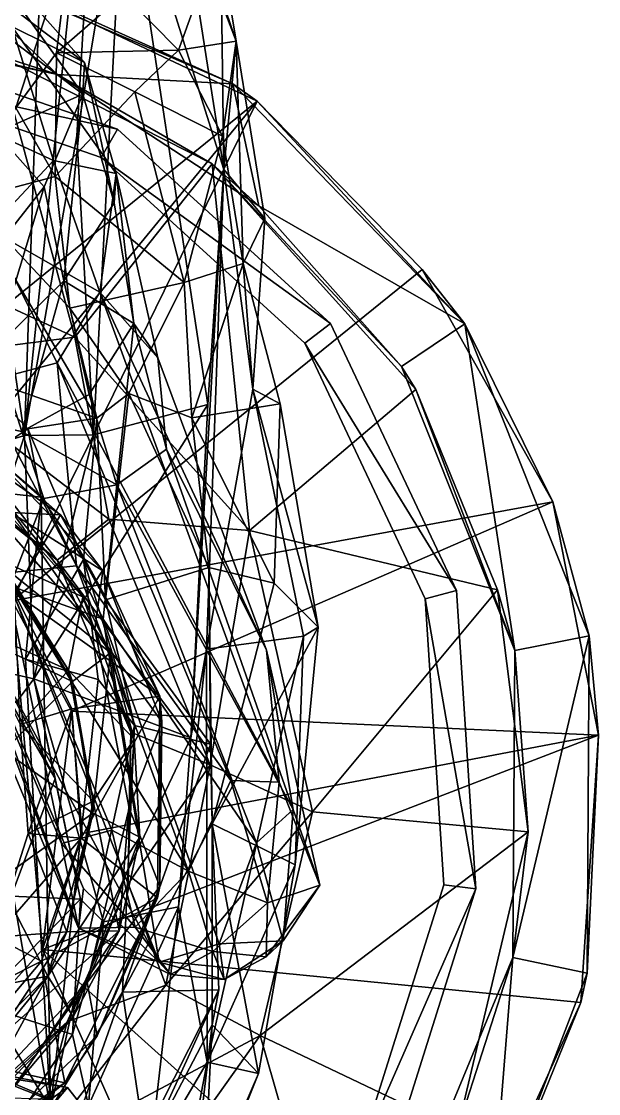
# Model space of a CAD drawing. Header units: metres. Extents: x -7.7 to 8, y -8.9 to 8.6.
# Drawn here: x -5.185 to -4.274, y -8.032 to -6.34 of the extents above; entities that cross this region are included whole.
import ezdxf

# ---------------------------------------------------------------- set-up
doc = ezdxf.new("R2010")
doc.units = ezdxf.units.M
doc.layers.add('LIBERTY', color=1, linetype='CONTINUOUS')

msp = doc.modelspace()

# ---------------------------------------------------------------- linework, layer by layer
at = {"layer": 'LIBERTY', "color": 4}
for points in [[(-5.09809, -6.52073, 56.3101), (-5.05421, -5.77408, 56.847), (-5.18042, -6.99375, 56.0139)], [(-5.05421, -5.77408, 56.847), (-5.14432, -5.92441, 56.9124), (-5.18042, -6.99375, 56.0139)], [(-5.02324, -6.073, 56.4051), (-5.05421, -5.77408, 56.847), (-5.09809, -6.52073, 56.3101)], [(-5.14432, -5.92441, 56.9124), (-5.31607, -5.97189, 56.952), (-5.26117, -6.45843, 56.4477)], [(-5.14432, -5.92441, 56.9124), (-5.26117, -6.45843, 56.4477), (-5.18042, -6.99375, 56.0139)], [(-5.02324, -6.073, 56.4051), (-5.09809, -6.52073, 56.3101), (-5.07164, -6.99248, 56.0028)], [(-5.02324, -6.073, 56.4051), (-5.07164, -6.99248, 56.0028), (-4.89107, -6.94469, 55.8351)], [(-5.02324, -6.073, 56.4051), (-4.89107, -6.94469, 55.8351), (-4.86595, -6.57398, 55.8112)], [(-4.92683, -6.18388, 56.1031), (-5.02324, -6.073, 56.4051), (-4.86595, -6.57398, 55.8112)], [(-4.92974, -6.15374, 55.4696), (-4.84623, -6.37146, 55.2331), (-4.88798, -6.24891, 55.1536)], [(-4.92974, -6.15374, 55.4696), (-4.87047, -6.22488, 55.6932), (-4.84623, -6.37146, 55.2331)], [(-4.92683, -6.18388, 56.1031), (-4.86595, -6.57398, 55.8112), (-4.87047, -6.22488, 55.6932)], [(-5.29853, -6.29352, 54.6555), (-5.10797, -6.20864, 54.8934), (-5.19427, -6.47656, 54.4356)], [(-5.10797, -6.20864, 54.8934), (-5.12984, -6.38986, 54.698), (-5.19427, -6.47656, 54.4356)], [(-5.10797, -6.20864, 54.8934), (-5.02443, -6.29708, 54.8206), (-5.12984, -6.38986, 54.698)], [(-4.87047, -6.22488, 55.6932), (-4.86595, -6.57398, 55.8112), (-4.84623, -6.37146, 55.2331)], [(-4.88798, -6.24891, 55.1536), (-4.93762, -6.38562, 54.8812), (-5.02443, -6.29708, 54.8206)], [(-4.88798, -6.24891, 55.1536), (-4.84623, -6.37146, 55.2331), (-4.93762, -6.38562, 54.8812)], [(-5.02443, -6.29708, 54.8206), (-4.93762, -6.38562, 54.8812), (-5.12984, -6.38986, 54.698)], [(-4.93762, -6.38562, 54.8812), (-4.84623, -6.37146, 55.2331), (-4.86778, -6.52113, 54.768)], [(-4.84623, -6.37146, 55.2331), (-4.83558, -6.72249, 54.7919), (-4.86778, -6.52113, 54.768)], [(-4.86595, -6.57398, 55.8112), (-4.80126, -6.65149, 55.2348), (-4.84623, -6.37146, 55.2331)], [(-4.84623, -6.37146, 55.2331), (-4.80126, -6.65149, 55.2348), (-4.83558, -6.72249, 54.7919)], [(-5.12984, -6.38986, 54.698), (-5.13229, -6.58492, 54.4802), (-5.19427, -6.47656, 54.4356)], [(-5.12984, -6.38986, 54.698), (-5.00648, -6.4514, 54.5879), (-5.13229, -6.58492, 54.4802)], [(-5.12984, -6.38986, 54.698), (-4.93762, -6.38562, 54.8812), (-5.00648, -6.4514, 54.5879)], [(-4.93762, -6.38562, 54.8812), (-4.86778, -6.52113, 54.768), (-5.00648, -6.4514, 54.5879)], [(-5.18042, -6.99375, 56.0139), (-5.26117, -6.45843, 56.4477), (-5.26242, -7.0189, 55.9849)], [(-5.13229, -6.58492, 54.4802), (-5.00648, -6.4514, 54.5879), (-4.9285, -6.75207, 54.4553)], [(-5.00648, -6.4514, 54.5879), (-4.86778, -6.52113, 54.768), (-4.9285, -6.75207, 54.4553)], [(-5.19427, -6.47656, 54.4356), (-5.13229, -6.58492, 54.4802), (-5.26945, -6.62106, 54.2838)], [(-5.09809, -6.52073, 56.3101), (-5.18042, -6.99375, 56.0139), (-5.07164, -6.99248, 56.0028)], [(-4.86778, -6.52113, 54.768), (-4.83558, -6.72249, 54.7919), (-4.9285, -6.75207, 54.4553)], [(-4.86595, -6.57398, 55.8112), (-4.91823, -7.4709, 55.5789), (-4.89333, -7.33093, 55.4259)], [(-4.86595, -6.57398, 55.8112), (-4.89107, -6.94469, 55.8351), (-4.91823, -7.4709, 55.5789)], [(-4.86595, -6.57398, 55.8112), (-4.89333, -7.33093, 55.4259), (-4.82024, -6.92044, 55.2587)], [(-4.86595, -6.57398, 55.8112), (-4.82024, -6.92044, 55.2587), (-4.80126, -6.65149, 55.2348)], [(-5.13229, -6.58492, 54.4802), (-5.10909, -6.79272, 54.3244), (-5.26945, -6.62106, 54.2838)], [(-5.13229, -6.58492, 54.4802), (-4.9285, -6.75207, 54.4553), (-5.10909, -6.79272, 54.3244)], [(-5.26945, -6.62106, 54.2838), (-5.06621, -6.96623, 54.1579), (-5.2548, -6.90055, 54.117)], [(-5.26945, -6.62106, 54.2838), (-5.10909, -6.79272, 54.3244), (-5.06621, -6.96623, 54.1579)], [(-4.80126, -6.65149, 55.2348), (-4.82024, -6.92044, 55.2587), (-4.83558, -6.72249, 54.7919)], [(-4.83558, -6.72249, 54.7919), (-4.91628, -6.96582, 54.5932), (-4.9285, -6.75207, 54.4553)], [(-4.83558, -6.72249, 54.7919), (-4.77693, -6.94375, 54.8169), (-4.91628, -6.96582, 54.5932)], [(-4.82024, -6.92044, 55.2587), (-4.77693, -6.94375, 54.8169), (-4.83558, -6.72249, 54.7919)], [(-4.9285, -6.75207, 54.4553), (-5.01574, -6.92748, 54.3907), (-5.10909, -6.79272, 54.3244)], [(-4.9285, -6.75207, 54.4553), (-4.91628, -6.96582, 54.5932), (-5.01574, -6.92748, 54.3907)], [(-5.10909, -6.79272, 54.3244), (-5.01574, -6.92748, 54.3907), (-5.06621, -6.96623, 54.1579)], [(-5.2548, -6.90055, 54.117), (-5.17548, -6.98314, 54.1206), (-5.31147, -7.07358, 54.0074)], [(-5.06621, -6.96623, 54.1579), (-5.17548, -6.98314, 54.1206), (-5.2548, -6.90055, 54.117)], [(-5.01574, -6.92748, 54.3907), (-5.05273, -7.25304, 54.2995), (-5.06621, -6.96623, 54.1579)], [(-5.01574, -6.92748, 54.3907), (-4.88937, -7.20204, 54.5018), (-5.05273, -7.25304, 54.2995)], [(-4.91628, -6.96582, 54.5932), (-4.88937, -7.20204, 54.5018), (-5.01574, -6.92748, 54.3907)], [(-4.82024, -6.92044, 55.2587), (-4.89333, -7.33093, 55.4259), (-4.74012, -7.31058, 55.1561)], [(-4.82024, -6.92044, 55.2587), (-4.71678, -7.29597, 54.9478), (-4.77693, -6.94375, 54.8169)], [(-4.82024, -6.92044, 55.2587), (-4.74012, -7.31058, 55.1561), (-4.71678, -7.29597, 54.9478)], [(-4.89107, -6.94469, 55.8351), (-5.07164, -6.99248, 56.0028), (-5.16562, -7.37784, 55.8325)], [(-4.89107, -6.94469, 55.8351), (-5.16562, -7.37784, 55.8325), (-4.91823, -7.4709, 55.5789)], [(-4.77693, -6.94375, 54.8169), (-4.78644, -7.22692, 54.6955), (-4.91628, -6.96582, 54.5932)], [(-4.77693, -6.94375, 54.8169), (-4.71678, -7.29597, 54.9478), (-4.78644, -7.22692, 54.6955)], [(-5.06621, -6.96623, 54.1579), (-5.08761, -7.18961, 54.1587), (-5.17548, -6.98314, 54.1206)], [(-5.05273, -7.25304, 54.2995), (-5.08761, -7.18961, 54.1587), (-5.06621, -6.96623, 54.1579)], [(-4.91628, -6.96582, 54.5932), (-4.78644, -7.22692, 54.6955), (-4.88937, -7.20204, 54.5018)], [(-5.31147, -7.07358, 54.0074), (-5.17548, -6.98314, 54.1206), (-5.15418, -7.09126, 54.0067)], [(-5.17548, -6.98314, 54.1206), (-5.08761, -7.18961, 54.1587), (-5.15418, -7.09126, 54.0067)], [(-5.18042, -6.99375, 56.0139), (-5.26242, -7.0189, 55.9849), (-5.2946, -7.34832, 55.7789)], [(-5.16562, -7.37784, 55.8325), (-5.18042, -6.99375, 56.0139), (-5.2946, -7.34832, 55.7789)], [(-5.07164, -6.99248, 56.0028), (-5.18042, -6.99375, 56.0139), (-5.16562, -7.37784, 55.8325)], [(-5.76022, -7.01764, 54.0071), (-5.31147, -7.07358, 54.0074), (-5.13927, -8.05617, 54.0067)], [(-5.51667, -8.07434, 54.0068), (-5.76022, -7.01764, 54.0071), (-5.13927, -8.05617, 54.0067)], [(-5.31147, -7.07358, 54.0074), (-5.15418, -7.09126, 54.0067), (-5.13927, -8.05617, 54.0067)], [(-5.15418, -7.09126, 54.0067), (-5.08761, -7.18961, 54.1587), (-5.17899, -7.34672, 54.0067)], [(-5.15418, -7.09126, 54.0067), (-5.17899, -7.34672, 54.0067), (-5.13927, -8.05617, 54.0067)], [(-5.17899, -7.34672, 54.0067), (-5.08761, -7.18961, 54.1587), (-5.06421, -7.3787, 54.0067)], [(-5.08761, -7.18961, 54.1587), (-5.00701, -7.45131, 54.2014), (-5.06421, -7.3787, 54.0067)], [(-5.05273, -7.25304, 54.2995), (-5.00701, -7.45131, 54.2014), (-5.08761, -7.18961, 54.1587)], [(-4.88937, -7.20204, 54.5018), (-4.88693, -7.48102, 54.4303), (-5.05273, -7.25304, 54.2995)], [(-4.88937, -7.20204, 54.5018), (-4.88423, -7.60635, 54.669), (-4.88693, -7.48102, 54.4303)], [(-4.78644, -7.22692, 54.6955), (-4.88423, -7.60635, 54.669), (-4.88937, -7.20204, 54.5018)], [(-4.78644, -7.22692, 54.6955), (-4.71678, -7.29597, 54.9478), (-4.88423, -7.60635, 54.669)], [(-5.05273, -7.25304, 54.2995), (-4.88693, -7.48102, 54.4303), (-5.00701, -7.45131, 54.2014)], [(-4.71678, -7.29597, 54.9478), (-4.75357, -7.67111, 55.0242), (-4.88423, -7.60635, 54.669)], [(-4.74012, -7.31058, 55.1561), (-4.75357, -7.67111, 55.0242), (-4.71678, -7.29597, 54.9478)], [(-4.74012, -7.31058, 55.1561), (-4.89333, -7.33093, 55.4259), (-4.8924, -7.98281, 55.1073)], [(-4.74012, -7.31058, 55.1561), (-4.8924, -7.98281, 55.1073), (-4.75357, -7.67111, 55.0242)], [(-4.89333, -7.33093, 55.4259), (-4.93753, -7.73737, 55.3919), (-4.8924, -7.98281, 55.1073)], [(-4.89333, -7.33093, 55.4259), (-4.91823, -7.4709, 55.5789), (-4.93753, -7.73737, 55.3919)], [(-5.19361, -7.41485, 55.9089), (-5.16562, -7.37784, 55.8325), (-5.2946, -7.34832, 55.7789)], [(-5.24054, -7.35054, 56.3221), (-5.2016, -7.72075, 55.9961), (-5.13214, -7.5352, 55.8753)], [(-5.19361, -7.41485, 55.9089), (-5.24054, -7.35054, 56.3221), (-5.13214, -7.5352, 55.8753)], [(-5.17899, -7.34672, 54.0067), (-5.06421, -7.3787, 54.0067), (-5.13927, -8.05617, 54.0067)], [(-5.19361, -7.41485, 55.9089), (-5.13214, -7.5352, 55.8753), (-5.16562, -7.37784, 55.8325)], [(-5.16562, -7.37784, 55.8325), (-5.09217, -7.72523, 55.8454), (-5.05584, -7.7612, 55.5822)], [(-5.13214, -7.5352, 55.8753), (-5.09217, -7.72523, 55.8454), (-5.16562, -7.37784, 55.8325)], [(-5.16562, -7.37784, 55.8325), (-5.05584, -7.7612, 55.5822), (-4.91823, -7.4709, 55.5789)], [(-5.06421, -7.3787, 54.0067), (-5.00701, -7.45131, 54.2014), (-5.13927, -8.05617, 54.0067)], [(-5.00701, -7.45131, 54.2014), (-5.02584, -7.87187, 54.2291), (-5.13927, -8.05617, 54.0067)], [(-4.88693, -7.48102, 54.4303), (-5.02584, -7.87187, 54.2291), (-5.00701, -7.45131, 54.2014)], [(-4.91823, -7.4709, 55.5789), (-5.05584, -7.7612, 55.5822), (-4.93753, -7.73737, 55.3919)], [(-4.88693, -7.48102, 54.4303), (-4.88423, -7.60635, 54.669), (-5.02584, -7.87187, 54.2291)], [(-5.13214, -7.5352, 55.8753), (-5.2016, -7.72075, 55.9961), (-5.09217, -7.72523, 55.8454)], [(-4.88423, -7.60635, 54.669), (-4.87383, -7.86831, 54.5457), (-5.02584, -7.87187, 54.2291)], [(-4.88423, -7.60635, 54.669), (-4.8841, -7.92345, 54.7149), (-4.87383, -7.86831, 54.5457)], [(-4.81119, -8.00064, 54.8676), (-4.8841, -7.92345, 54.7149), (-4.88423, -7.60635, 54.669)], [(-4.75357, -7.67111, 55.0242), (-4.81119, -8.00064, 54.8676), (-4.88423, -7.60635, 54.669)], [(-4.75357, -7.67111, 55.0242), (-4.8924, -7.98281, 55.1073), (-4.81119, -8.00064, 54.8676)], [(-5.2016, -7.72075, 55.9961), (-5.2536, -7.89044, 55.8605), (-5.09217, -7.72523, 55.8454)], [(-5.09217, -7.72523, 55.8454), (-5.2536, -7.89044, 55.8605), (-5.10456, -7.93902, 55.6455)], [(-5.09217, -7.72523, 55.8454), (-5.10456, -7.93902, 55.6455), (-5.05584, -7.7612, 55.5822)], [(-5.05584, -7.7612, 55.5822), (-5.07928, -8.05093, 55.4309), (-4.93753, -7.73737, 55.3919)], [(-4.93753, -7.73737, 55.3919), (-5.07928, -8.05093, 55.4309), (-4.9833, -8.13741, 55.2463)], [(-4.93753, -7.73737, 55.3919), (-4.9833, -8.13741, 55.2463), (-4.8924, -7.98281, 55.1073)], [(-5.05584, -7.7612, 55.5822), (-5.10456, -7.93902, 55.6455), (-5.07928, -8.05093, 55.4309)], [(-5.02584, -7.87187, 54.2291), (-5.11289, -8.11841, 54.1517), (-5.13927, -8.05617, 54.0067)], [(-5.02584, -7.87187, 54.2291), (-4.99172, -8.10134, 54.2831), (-5.11289, -8.11841, 54.1517)], [(-4.87383, -7.86831, 54.5457), (-4.99172, -8.10134, 54.2831), (-5.02584, -7.87187, 54.2291)], [(-4.87383, -7.86831, 54.5457), (-4.8841, -7.92345, 54.7149), (-4.99781, -8.14117, 54.4741)], [(-4.87383, -7.86831, 54.5457), (-4.99781, -8.14117, 54.4741), (-4.99172, -8.10134, 54.2831)], [(-5.10456, -7.93902, 55.6455), (-5.2536, -7.89044, 55.8605), (-5.23181, -8.13125, 55.6278)], [(-4.8841, -7.92345, 54.7149), (-4.898, -8.20093, 54.5953), (-4.99781, -8.14117, 54.4741)], [(-4.8841, -7.92345, 54.7149), (-4.92831, -8.29455, 54.7397), (-4.898, -8.20093, 54.5953)], [(-4.81119, -8.00064, 54.8676), (-4.92831, -8.29455, 54.7397), (-4.8841, -7.92345, 54.7149)], [(-5.10456, -7.93902, 55.6455), (-5.23181, -8.13125, 55.6278), (-5.07928, -8.05093, 55.4309)], [(-4.8924, -7.98281, 55.1073), (-4.9833, -8.13741, 55.2463), (-4.96247, -8.35209, 54.8977)], [(-4.8924, -7.98281, 55.1073), (-4.96247, -8.35209, 54.8977), (-4.81119, -8.00064, 54.8676)], [(-4.81119, -8.00064, 54.8676), (-4.96247, -8.35209, 54.8977), (-4.92831, -8.29455, 54.7397)]]:
    msp.add_3dface(points, dxfattribs=at)
at = {"layer": 'LIBERTY', "color": 8}
for points in [[(-5.42971, -6.14535, 50.2932), (-5.08581, -6.405, 50.4628), (-5.29035, -6.17475, 49.9251)], [(-5.20071, -6.34852, 50.6289), (-5.08581, -6.405, 50.4628), (-5.42971, -6.14535, 50.2932)], [(-5.29035, -6.17475, 49.9251), (-5.08857, -6.45521, 50.1716), (-5.32513, -6.27505, 49.5241)], [(-5.08581, -6.405, 50.4628), (-5.08857, -6.45521, 50.1716), (-5.29035, -6.17475, 49.9251)], [(-5.08857, -6.45521, 50.1716), (-5.22579, -6.5162, 49.5743), (-5.32513, -6.27505, 49.5241)], [(-5.35449, -6.45892, 51.0574), (-5.13475, -6.55991, 51.0571), (-5.20071, -6.34852, 50.6289)], [(-5.20071, -6.34852, 50.6289), (-5.03559, -6.58025, 50.8653), (-5.08581, -6.405, 50.4628)], [(-5.13475, -6.55991, 51.0571), (-5.03559, -6.58025, 50.8653), (-5.20071, -6.34852, 50.6289)], [(-5.08581, -6.405, 50.4628), (-5.03898, -6.62647, 50.429), (-5.08857, -6.45521, 50.1716)], [(-5.08581, -6.405, 50.4628), (-5.03559, -6.58025, 50.8653), (-5.03898, -6.62647, 50.429)], [(-5.35449, -6.45892, 51.0574), (-5.23624, -6.66824, 51.2415), (-5.13475, -6.55991, 51.0571)], [(-5.08857, -6.45521, 50.1716), (-5.14975, -6.60118, 49.9602), (-5.22579, -6.5162, 49.5743)], [(-5.08857, -6.45521, 50.1716), (-5.11823, -6.74956, 50.2321), (-5.14975, -6.60118, 49.9602)], [(-5.03898, -6.62647, 50.429), (-5.11823, -6.74956, 50.2321), (-5.08857, -6.45521, 50.1716)], [(-5.14975, -6.60118, 49.9602), (-5.27654, -6.76227, 49.7877), (-5.22579, -6.5162, 49.5743)], [(-5.23624, -6.66824, 51.2415), (-5.06181, -6.7677, 51.2097), (-5.13475, -6.55991, 51.0571)], [(-5.13475, -6.55991, 51.0571), (-5.06181, -6.7677, 51.2097), (-5.03559, -6.58025, 50.8653)], [(-5.06181, -6.7677, 51.2097), (-4.96984, -6.87123, 51.0863), (-5.03559, -6.58025, 50.8653)], [(-5.03559, -6.58025, 50.8653), (-5.00792, -6.81705, 50.8262), (-5.03898, -6.62647, 50.429)], [(-5.03559, -6.58025, 50.8653), (-4.96984, -6.87123, 51.0863), (-5.00792, -6.81705, 50.8262)], [(-5.14975, -6.60118, 49.9602), (-5.22691, -6.85566, 50.1789), (-5.27654, -6.76227, 49.7877)], [(-5.11823, -6.74956, 50.2321), (-5.22691, -6.85566, 50.1789), (-5.14975, -6.60118, 49.9602)], [(-5.03898, -6.62647, 50.429), (-5.00792, -6.81705, 50.8262), (-5.11823, -6.74956, 50.2321)], [(-5.25063, -6.91111, 51.3612), (-5.12874, -6.87925, 51.3345), (-5.23624, -6.66824, 51.2415)], [(-5.23624, -6.66824, 51.2415), (-5.12874, -6.87925, 51.3345), (-5.06181, -6.7677, 51.2097)], [(-5.11823, -6.74956, 50.2321), (-5.18454, -6.98728, 50.5863), (-5.22691, -6.85566, 50.1789)], [(-5.07829, -6.92904, 50.6716), (-5.18454, -6.98728, 50.5863), (-5.11823, -6.74956, 50.2321)], [(-5.00792, -6.81705, 50.8262), (-5.07829, -6.92904, 50.6716), (-5.11823, -6.74956, 50.2321)], [(-5.12874, -6.87925, 51.3345), (-4.77849, -7.54087, 51.3977), (-5.06181, -6.7677, 51.2097)], [(-5.06181, -6.7677, 51.2097), (-4.79859, -7.33227, 51.2182), (-4.96984, -6.87123, 51.0863)], [(-4.77849, -7.54087, 51.3977), (-4.79859, -7.33227, 51.2182), (-5.06181, -6.7677, 51.2097)], [(-5.00792, -6.81705, 50.8262), (-5.0348, -7.0713, 50.8184), (-5.07829, -6.92904, 50.6716)], [(-5.00792, -6.81705, 50.8262), (-4.95662, -7.0151, 50.9527), (-5.0348, -7.0713, 50.8184)], [(-4.96984, -6.87123, 51.0863), (-4.95662, -7.0151, 50.9527), (-5.00792, -6.81705, 50.8262)], [(-5.18454, -6.98728, 50.5863), (-5.3029, -6.96314, 50.5471), (-5.22691, -6.85566, 50.1789)], [(-5.25063, -6.91111, 51.3612), (-5.0987, -7.19957, 51.4189), (-5.12874, -6.87925, 51.3345)], [(-5.0987, -7.19957, 51.4189), (-4.85463, -7.53813, 51.4702), (-5.12874, -6.87925, 51.3345)], [(-4.85463, -7.53813, 51.4702), (-4.77849, -7.54087, 51.3977), (-5.12874, -6.87925, 51.3345)], [(-4.96984, -6.87123, 51.0863), (-4.79859, -7.33227, 51.2182), (-4.95662, -7.0151, 50.9527)], [(-5.21162, -7.21084, 51.3858), (-5.0987, -7.19957, 51.4189), (-5.25063, -6.91111, 51.3612)], [(-5.07829, -6.92904, 50.6716), (-5.0348, -7.0713, 50.8184), (-5.18454, -6.98728, 50.5863)], [(-5.14988, -7.09294, 50.7267), (-5.20298, -7.23112, 50.8924), (-5.3029, -6.96314, 50.5471)], [(-5.18454, -6.98728, 50.5863), (-5.14988, -7.09294, 50.7267), (-5.3029, -6.96314, 50.5471)], [(-5.0348, -7.0713, 50.8184), (-5.14988, -7.09294, 50.7267), (-5.18454, -6.98728, 50.5863)], [(-4.95662, -7.0151, 50.9527), (-4.7565, -7.58386, 51.1977), (-5.0348, -7.0713, 50.8184)], [(-4.79859, -7.33227, 51.2182), (-4.7565, -7.58386, 51.1977), (-4.95662, -7.0151, 50.9527)], [(-5.0348, -7.0713, 50.8184), (-5.05615, -7.28348, 50.8961), (-5.14988, -7.09294, 50.7267)], [(-4.81423, -7.63634, 51.1448), (-5.05615, -7.28348, 50.8961), (-5.0348, -7.0713, 50.8184)], [(-4.7565, -7.58386, 51.1977), (-4.81423, -7.63634, 51.1448), (-5.0348, -7.0713, 50.8184)], [(-5.05615, -7.28348, 50.8961), (-5.20298, -7.23112, 50.8924), (-5.14988, -7.09294, 50.7267)], [(-5.09504, -7.7709, 51.3999), (-5.3195, -7.1733, 51.2719), (-5.29874, -7.28295, 51.187)], [(-5.09504, -7.7709, 51.3999), (-5.12193, -7.63753, 51.4402), (-5.3195, -7.1733, 51.2719)], [(-5.12193, -7.63753, 51.4402), (-5.21162, -7.21084, 51.3858), (-5.3195, -7.1733, 51.2719)], [(-4.92193, -7.68121, 51.5515), (-5.0987, -7.19957, 51.4189), (-5.21162, -7.21084, 51.3858)], [(-4.92193, -7.68121, 51.5515), (-4.85463, -7.53813, 51.4702), (-5.0987, -7.19957, 51.4189)], [(-5.12193, -7.63753, 51.4402), (-5.04291, -7.61667, 51.5089), (-5.21162, -7.21084, 51.3858)], [(-5.04291, -7.61667, 51.5089), (-4.92193, -7.68121, 51.5515), (-5.21162, -7.21084, 51.3858)], [(-5.09504, -7.7709, 51.3999), (-5.29874, -7.28295, 51.187), (-5.28658, -7.2401, 51.021)], [(-4.96778, -7.82462, 51.2723), (-5.28658, -7.2401, 51.021), (-5.20298, -7.23112, 50.8924)], [(-5.08748, -7.70853, 51.2716), (-5.09504, -7.7709, 51.3999), (-5.28658, -7.2401, 51.021)], [(-4.96778, -7.82462, 51.2723), (-5.08748, -7.70853, 51.2716), (-5.28658, -7.2401, 51.021)], [(-5.05615, -7.28348, 50.8961), (-4.96778, -7.82462, 51.2723), (-5.20298, -7.23112, 50.8924)], [(-4.81423, -7.63634, 51.1448), (-4.87303, -7.79587, 51.2071), (-5.05615, -7.28348, 50.8961)], [(-4.87303, -7.79587, 51.2071), (-4.96778, -7.82462, 51.2723), (-5.05615, -7.28348, 50.8961)], [(-4.77849, -7.54087, 51.3977), (-4.71413, -7.70328, 51.3579), (-4.79859, -7.33227, 51.2182)], [(-4.79859, -7.33227, 51.2182), (-4.71413, -7.70328, 51.3579), (-4.7565, -7.58386, 51.1977)], [(-4.92193, -7.68121, 51.5515), (-4.79722, -7.73098, 51.4788), (-4.85463, -7.53813, 51.4702)], [(-4.85463, -7.53813, 51.4702), (-4.79722, -7.73098, 51.4788), (-4.77849, -7.54087, 51.3977)], [(-4.77849, -7.54087, 51.3977), (-4.79722, -7.73098, 51.4788), (-4.71413, -7.70328, 51.3579)], [(-4.7565, -7.58386, 51.1977), (-4.77213, -7.79137, 51.2899), (-4.81423, -7.63634, 51.1448)], [(-4.71413, -7.70328, 51.3579), (-4.77213, -7.79137, 51.2899), (-4.7565, -7.58386, 51.1977)], [(-5.00583, -7.76956, 51.5022), (-5.04291, -7.61667, 51.5089), (-5.12193, -7.63753, 51.4402)], [(-4.92193, -7.68121, 51.5515), (-5.04291, -7.61667, 51.5089), (-5.00583, -7.76956, 51.5022)], [(-5.00583, -7.76956, 51.5022), (-5.12193, -7.63753, 51.4402), (-5.09504, -7.7709, 51.3999)], [(-4.77213, -7.79137, 51.2899), (-4.87303, -7.79587, 51.2071), (-4.81423, -7.63634, 51.1448)], [(-4.92193, -7.68121, 51.5515), (-5.00583, -7.76956, 51.5022), (-4.88309, -7.80796, 51.4853)], [(-4.92193, -7.68121, 51.5515), (-4.88309, -7.80796, 51.4853), (-4.79722, -7.73098, 51.4788)], [(-4.96778, -7.82462, 51.2723), (-5.09504, -7.7709, 51.3999), (-5.08748, -7.70853, 51.2716)], [(-4.79722, -7.73098, 51.4788), (-4.79888, -7.81613, 51.408), (-4.71413, -7.70328, 51.3579)], [(-4.71413, -7.70328, 51.3579), (-4.79888, -7.81613, 51.408), (-4.77213, -7.79137, 51.2899)], [(-4.79722, -7.73098, 51.4788), (-4.88309, -7.80796, 51.4853), (-4.79888, -7.81613, 51.408)], [(-4.9499, -7.84428, 51.4252), (-5.00583, -7.76956, 51.5022), (-5.09504, -7.7709, 51.3999)], [(-4.9499, -7.84428, 51.4252), (-5.09504, -7.7709, 51.3999), (-4.96778, -7.82462, 51.2723)], [(-4.88309, -7.80796, 51.4853), (-5.00583, -7.76956, 51.5022), (-4.9499, -7.84428, 51.4252)], [(-4.86523, -7.85235, 51.3472), (-4.96778, -7.82462, 51.2723), (-4.87303, -7.79587, 51.2071)], [(-4.77213, -7.79137, 51.2899), (-4.86523, -7.85235, 51.3472), (-4.87303, -7.79587, 51.2071)], [(-4.79888, -7.81613, 51.408), (-4.86523, -7.85235, 51.3472), (-4.77213, -7.79137, 51.2899)], [(-4.88309, -7.80796, 51.4853), (-4.9499, -7.84428, 51.4252), (-4.86523, -7.85235, 51.3472)], [(-4.79888, -7.81613, 51.408), (-4.88309, -7.80796, 51.4853), (-4.86523, -7.85235, 51.3472)], [(-4.86523, -7.85235, 51.3472), (-4.9499, -7.84428, 51.4252), (-4.96778, -7.82462, 51.2723)], [(-5.24288, -8.002, 50.7181), (-5.13211, -8.04555, 50.6492), (-5.57008, -8.14519, 50.5713)], [(-5.2636, -8.03666, 50.9142), (-5.13921, -8.04073, 50.8917), (-5.24546, -7.9963, 50.8158)], [(-5.24546, -7.9963, 50.8158), (-5.11284, -8.02281, 50.7743), (-5.24288, -8.002, 50.7181)], [(-5.24546, -7.9963, 50.8158), (-5.13921, -8.04073, 50.8917), (-5.11284, -8.02281, 50.7743)], [(-5.24288, -8.002, 50.7181), (-5.11284, -8.02281, 50.7743), (-5.13211, -8.04555, 50.6492)], [(-5.13921, -8.04073, 50.8917), (-5.05573, -8.09489, 50.7756), (-5.11284, -8.02281, 50.7743)], [(-5.11284, -8.02281, 50.7743), (-5.05573, -8.09489, 50.7756), (-5.13211, -8.04555, 50.6492)]]:
    msp.add_3dface(points, dxfattribs=at)
at = {"layer": 'LIBERTY', "color": 5}
for points in [[(-5.59362, -6.32633, 52.5845), (-5.33229, -6.23214, 52.5845), (-5.12861, -6.42386, 52.5845)], [(-4.8135, -6.46636, 52.676), (-5.28655, -6.24259, 52.676), (-5.55056, -7.06457, 52.676)], [(-5.33229, -6.23214, 52.5845), (-5.28655, -6.24259, 52.676), (-4.85184, -6.43885, 52.5845)], [(-5.12861, -6.42386, 52.5845), (-5.33229, -6.23214, 52.5845), (-4.85184, -6.43885, 52.5845)], [(-5.28655, -6.24259, 52.676), (-4.8135, -6.46636, 52.676), (-4.85184, -6.43885, 52.5845)], [(-5.59362, -6.32633, 52.5845), (-5.12861, -6.42386, 52.5845), (-5.55183, -6.32733, 52.4933)], [(-5.55183, -6.32733, 52.4933), (-5.12861, -6.42386, 52.5845), (-5.22209, -6.3938, 52.493)], [(-5.45664, -6.36412, 53.6977), (-5.46283, -6.41555, 53.6977), (-5.03394, -6.51003, 53.6977)], [(-5.45664, -6.36412, 53.6977), (-5.03394, -6.51003, 53.6977), (-5.03394, -6.51003, 52.6462)], [(-5.45664, -6.36412, 52.6462), (-5.45664, -6.36412, 53.6977), (-5.03394, -6.51003, 52.6462)], [(-5.41106, -6.69548, 52.4101), (-5.22209, -6.3938, 52.493), (-5.10129, -6.83871, 52.4092)], [(-5.22209, -6.3938, 52.493), (-5.12861, -6.42386, 52.5845), (-4.88408, -6.56498, 52.4929)], [(-5.22209, -6.3938, 52.493), (-4.88408, -6.56498, 52.4929), (-5.10129, -6.83871, 52.4092)], [(-5.03394, -6.51003, 53.6977), (-5.46283, -6.41555, 53.6977), (-5.05954, -6.55479, 53.6977)], [(-5.05954, -6.55479, 53.6977), (-5.46283, -6.41555, 53.6977), (-5.05954, -6.55479, 52.6462)], [(-5.46283, -6.41555, 53.6977), (-5.46283, -6.41555, 52.6462), (-5.05954, -6.55479, 52.6462)], [(-5.12861, -6.42386, 52.5845), (-4.85184, -6.43885, 52.5845), (-4.81067, -6.63123, 52.5845)], [(-5.12861, -6.42386, 52.5845), (-4.81067, -6.63123, 52.5845), (-4.88408, -6.56498, 52.4929)], [(-4.85184, -6.43885, 52.5845), (-4.8135, -6.46636, 52.676), (-4.48551, -6.81736, 52.5845)], [(-4.81067, -6.63123, 52.5845), (-4.85184, -6.43885, 52.5845), (-4.48551, -6.81736, 52.5845)], [(-4.8135, -6.46636, 52.676), (-5.55056, -7.06457, 52.676), (-5.35601, -7.12695, 52.676)], [(-4.8135, -6.46636, 52.676), (-5.35601, -7.12695, 52.676), (-5.20011, -7.25472, 52.676)], [(-4.55289, -6.73173, 52.676), (-4.8135, -6.46636, 52.676), (-5.20011, -7.25472, 52.676)], [(-4.8135, -6.46636, 52.676), (-4.55289, -6.73173, 52.676), (-4.48551, -6.81736, 52.5845)], [(-5.03394, -6.51003, 53.6977), (-5.05954, -6.55479, 53.6977), (-4.69764, -6.81691, 53.6977)], [(-5.03394, -6.51003, 53.6977), (-4.69764, -6.81691, 53.6977), (-4.69764, -6.81691, 52.6462)], [(-5.03394, -6.51003, 52.6462), (-5.03394, -6.51003, 53.6977), (-4.69764, -6.81691, 52.6462)], [(-4.69764, -6.81691, 53.6977), (-5.05954, -6.55479, 53.6977), (-4.73824, -6.84805, 53.6977)], [(-4.73824, -6.84805, 53.6977), (-5.05954, -6.55479, 53.6977), (-4.73824, -6.84805, 52.6462)], [(-5.05954, -6.55479, 53.6977), (-5.05954, -6.55479, 52.6462), (-4.73824, -6.84805, 52.6462)], [(-4.88408, -6.56498, 52.4929), (-4.82548, -7.14339, 52.4094), (-5.10129, -6.83871, 52.4092)], [(-4.81067, -6.63123, 52.5845), (-4.58547, -6.88455, 52.5845), (-4.88408, -6.56498, 52.4929)], [(-4.88408, -6.56498, 52.4929), (-4.58547, -6.88455, 52.5845), (-4.56262, -6.92131, 52.4929)], [(-4.88408, -6.56498, 52.4929), (-4.56262, -6.92131, 52.4929), (-4.82548, -7.14339, 52.4094)], [(-4.81067, -6.63123, 52.5845), (-4.48551, -6.81736, 52.5845), (-4.58547, -6.88455, 52.5845)], [(-5.41106, -6.69548, 52.4101), (-5.10129, -6.83871, 52.4092), (-5.37731, -6.87393, 52.2254)], [(-4.34661, -7.09845, 52.676), (-4.55289, -6.73173, 52.676), (-5.20011, -7.25472, 52.676)], [(-4.55289, -6.73173, 52.676), (-4.34661, -7.09845, 52.676), (-4.48551, -6.81736, 52.5845)], [(-4.69764, -6.81691, 53.6977), (-4.73824, -6.84805, 53.6977), (-4.49894, -7.23804, 53.6977)], [(-4.69764, -6.81691, 53.6977), (-4.49894, -7.23804, 53.6977), (-4.49894, -7.23804, 52.6462)], [(-4.69764, -6.81691, 52.6462), (-4.69764, -6.81691, 53.6977), (-4.49894, -7.23804, 52.6462)], [(-4.58547, -6.88455, 52.5845), (-4.48551, -6.81736, 52.5845), (-4.40663, -7.3331, 52.5845)], [(-4.48551, -6.81736, 52.5845), (-4.34661, -7.09845, 52.676), (-4.28907, -7.31006, 52.5845)], [(-4.48551, -6.81736, 52.5845), (-4.28907, -7.31006, 52.5845), (-4.40663, -7.3331, 52.5845)], [(-5.37731, -6.87393, 52.2254), (-5.10129, -6.83871, 52.4092), (-5.04747, -7.12586, 52.2066)], [(-5.10129, -6.83871, 52.4092), (-4.82548, -7.14339, 52.4094), (-5.04747, -7.12586, 52.2066)], [(-4.49894, -7.23804, 53.6977), (-4.73824, -6.84805, 53.6977), (-4.54807, -7.25124, 53.6977)], [(-4.54807, -7.25124, 53.6977), (-4.73824, -6.84805, 53.6977), (-4.54807, -7.25124, 52.6462)], [(-4.73824, -6.84805, 53.6977), (-4.73824, -6.84805, 52.6462), (-4.54807, -7.25124, 52.6462)], [(-5.35857, -7.01007, 51.9794), (-5.37731, -6.87393, 52.2254), (-5.12875, -7.19063, 51.9697)], [(-5.37731, -6.87393, 52.2254), (-5.04747, -7.12586, 52.2066), (-5.12875, -7.19063, 51.9697)], [(-4.58547, -6.88455, 52.5845), (-4.40663, -7.3331, 52.5845), (-4.56262, -6.92131, 52.4929)], [(-4.56262, -6.92131, 52.4929), (-4.43406, -7.23713, 52.493), (-4.82548, -7.14339, 52.4094)], [(-4.40663, -7.3331, 52.5845), (-4.43406, -7.23713, 52.493), (-4.56262, -6.92131, 52.4929)], [(-5.34817, -7.10838, 51.6593), (-5.38128, -6.93922, 51.6593), (-5.12394, -7.11914, 51.6593)], [(-5.38128, -6.93922, 51.6593), (-5.23491, -7.0211, 51.7499), (-5.12394, -7.11914, 51.6593)], [(-5.35857, -7.01007, 51.9794), (-5.12875, -7.19063, 51.9697), (-5.26825, -7.07371, 51.8141)], [(-5.26825, -7.07371, 51.8141), (-5.05688, -7.20727, 51.752), (-5.23491, -7.0211, 51.7499)], [(-5.23491, -7.0211, 51.7499), (-5.05688, -7.20727, 51.752), (-5.12394, -7.11914, 51.6593)], [(-5.26825, -7.07371, 51.8141), (-5.12875, -7.19063, 51.9697), (-5.06941, -7.29864, 51.8118)], [(-5.26825, -7.07371, 51.8141), (-5.06941, -7.29864, 51.8118), (-5.05688, -7.20727, 51.752)], [(-5.24708, -7.07217, 47.9659), (-5.21761, -7.08939, 48.1032), (-5.08827, -7.2482, 47.9659)], [(-5.22483, -7.18811, 47.9659), (-5.24708, -7.07217, 47.9659), (-5.08827, -7.2482, 47.9659)], [(-5.21761, -7.08939, 48.1032), (-5.21203, -7.20182, 48.1032), (-5.04469, -7.3364, 48.1032)], [(-5.21761, -7.08939, 48.1032), (-5.04469, -7.3364, 48.1032), (-5.08827, -7.2482, 47.9659)], [(-4.34661, -7.09845, 52.676), (-5.20011, -7.25472, 52.676), (-5.10656, -7.42845, 52.676)], [(-4.34661, -7.09845, 52.676), (-5.10656, -7.42845, 52.676), (-4.27446, -7.46677, 52.676)], [(-4.34661, -7.09845, 52.676), (-4.27446, -7.46677, 52.676), (-4.28907, -7.31006, 52.5845)], [(-5.34817, -7.10838, 51.6593), (-5.12394, -7.11914, 51.6593), (-5.19611, -7.24202, 51.6593)], [(-5.19611, -7.24202, 51.6593), (-5.12394, -7.11914, 51.6593), (-4.96711, -7.40513, 51.6593)], [(-5.12394, -7.11914, 51.6593), (-5.05688, -7.20727, 51.752), (-4.96711, -7.40513, 51.6593)], [(-5.04747, -7.12586, 52.2066), (-4.88761, -7.51325, 52.2254), (-5.12875, -7.19063, 51.9697)], [(-4.82548, -7.14339, 52.4094), (-4.88761, -7.51325, 52.2254), (-5.04747, -7.12586, 52.2066)], [(-4.82548, -7.14339, 52.4094), (-4.72598, -7.58776, 52.4101), (-4.88761, -7.51325, 52.2254)], [(-4.43406, -7.23713, 52.493), (-4.72598, -7.58776, 52.4101), (-4.82548, -7.14339, 52.4094)], [(-5.22483, -7.18811, 48.1948), (-5.26326, -7.29573, 48.1948), (-5.11122, -7.364, 48.1948)], [(-5.22483, -7.18811, 48.1948), (-5.11122, -7.364, 48.1948), (-5.21203, -7.20182, 48.1032)], [(-5.22483, -7.18811, 47.9659), (-5.08827, -7.2482, 47.9659), (-5.11122, -7.364, 47.9659)], [(-5.22483, -7.18811, 47.9659), (-5.11122, -7.364, 47.9659), (-5.21203, -7.20182, 47.8744)], [(-5.21203, -7.20182, 47.8744), (-5.10453, -7.38166, 47.8744), (-5.31068, -7.28465, 47.8743)], [(-5.21203, -7.20182, 48.1032), (-5.11122, -7.364, 48.1948), (-5.10453, -7.38166, 48.1032)], [(-5.04469, -7.3364, 48.1032), (-5.21203, -7.20182, 48.1032), (-5.10453, -7.38166, 48.1032)], [(-5.21203, -7.20182, 47.8744), (-5.11122, -7.364, 47.9659), (-5.10453, -7.38166, 47.8744)], [(-4.88761, -7.51325, 52.2254), (-5.01259, -7.46176, 51.9794), (-5.12875, -7.19063, 51.9697)], [(-5.12875, -7.19063, 51.9697), (-5.01259, -7.46176, 51.9794), (-5.06941, -7.29864, 51.8118)], [(-5.05688, -7.20727, 51.752), (-5.06941, -7.29864, 51.8118), (-4.96359, -7.44548, 51.7499)], [(-5.05688, -7.20727, 51.752), (-4.96359, -7.44548, 51.7499), (-4.96711, -7.40513, 51.6593)], [(-4.43406, -7.23713, 52.493), (-4.38582, -7.6189, 52.4929), (-4.72598, -7.58776, 52.4101)], [(-4.49894, -7.23804, 53.6977), (-4.54807, -7.25124, 53.6977), (-4.4681, -7.7093, 53.6977)], [(-4.49894, -7.23804, 53.6977), (-4.4681, -7.7093, 53.6977), (-4.4681, -7.7093, 52.6462)], [(-4.49894, -7.23804, 52.6462), (-4.49894, -7.23804, 53.6977), (-4.4681, -7.7093, 52.6462)], [(-4.43406, -7.23713, 52.493), (-4.40663, -7.3331, 52.5845), (-4.38582, -7.6189, 52.4929)], [(-5.15189, -7.80497, 54.0151), (-5.2001, -7.25472, 54.0151), (-5.28386, -7.95046, 54.0151)], [(-5.2001, -7.25472, 54.0151), (-5.10656, -7.42845, 54.0151), (-5.20011, -7.25472, 52.676)], [(-5.20011, -7.25472, 52.676), (-5.10656, -7.42845, 54.0151), (-5.10656, -7.42845, 52.676)], [(-5.10656, -7.42845, 54.0151), (-5.2001, -7.25472, 54.0151), (-5.15189, -7.80497, 54.0151)], [(-5.19611, -7.24202, 51.6593), (-4.96711, -7.40513, 51.6593), (-5.10576, -7.42485, 51.6593)], [(-5.19611, -7.24202, 51.6593), (-5.10576, -7.42485, 51.6593), (-5.18717, -7.4497, 48.1948)], [(-5.11122, -7.364, 47.9659), (-5.08827, -7.2482, 47.9659), (-5.0076, -7.47282, 47.9659)], [(-5.08827, -7.2482, 47.9659), (-5.04469, -7.3364, 48.1032), (-5.0076, -7.47282, 47.9659)], [(-4.54807, -7.25124, 53.6977), (-4.51852, -7.70299, 53.6977), (-4.4681, -7.7093, 53.6977)], [(-4.51852, -7.70299, 53.6977), (-4.54807, -7.25124, 53.6977), (-4.51852, -7.70299, 52.6462)], [(-4.54807, -7.25124, 53.6977), (-4.54807, -7.25124, 52.6462), (-4.51852, -7.70299, 52.6462)], [(-5.10453, -7.38166, 47.8744), (-5.21274, -7.49114, 47.8744), (-5.31068, -7.28465, 47.8743)], [(-5.11122, -7.364, 48.1948), (-5.26326, -7.29573, 48.1948), (-5.18717, -7.4497, 48.1948)], [(-5.01259, -7.46176, 51.9794), (-5.01508, -7.58172, 51.8132), (-5.06941, -7.29864, 51.8118)], [(-5.06941, -7.29864, 51.8118), (-5.01508, -7.58172, 51.8132), (-4.96359, -7.44548, 51.7499)], [(-4.40663, -7.3331, 52.5845), (-4.28907, -7.31006, 52.5845), (-4.40969, -7.81733, 52.5845)], [(-4.40969, -7.81733, 52.5845), (-4.28907, -7.31006, 52.5845), (-4.29244, -7.84192, 52.5845)], [(-4.28907, -7.31006, 52.5845), (-4.27446, -7.46677, 52.676), (-4.29244, -7.84192, 52.5845)], [(-5.04469, -7.3364, 48.1032), (-5.10453, -7.38166, 48.1032), (-5.07269, -7.58978, 48.1032)], [(-5.04469, -7.3364, 48.1032), (-5.07269, -7.58978, 48.1032), (-4.99859, -7.62738, 48.1032)], [(-5.04469, -7.3364, 48.1032), (-4.99859, -7.62738, 48.1032), (-5.0076, -7.47282, 47.9659)], [(-4.40663, -7.3331, 52.5845), (-4.40969, -7.81733, 52.5845), (-4.38582, -7.6189, 52.4929)], [(-5.11122, -7.364, 48.1948), (-5.18717, -7.4497, 48.1948), (-5.07224, -7.57085, 48.1948)], [(-5.11122, -7.364, 48.1948), (-5.07224, -7.57085, 48.1948), (-5.10453, -7.38166, 48.1032)], [(-5.11122, -7.364, 47.9659), (-5.0076, -7.47282, 47.9659), (-5.07224, -7.57085, 47.9659)], [(-5.11122, -7.364, 47.9659), (-5.07224, -7.57085, 47.9659), (-5.10453, -7.38166, 47.8744)], [(-5.10453, -7.38166, 47.8744), (-5.07269, -7.58978, 47.8744), (-5.21274, -7.49114, 47.8744)], [(-5.10453, -7.38166, 48.1032), (-5.07224, -7.57085, 48.1948), (-5.07269, -7.58978, 48.1032)], [(-5.10453, -7.38166, 47.8744), (-5.07224, -7.57085, 47.9659), (-5.07269, -7.58978, 47.8744)], [(-5.10576, -7.42485, 51.6593), (-4.96711, -7.40513, 51.6593), (-5.09088, -7.62903, 51.6593)], [(-5.09088, -7.62903, 51.6593), (-4.96711, -7.40513, 51.6593), (-4.9708, -7.72334, 51.6593)], [(-4.96711, -7.40513, 51.6593), (-4.96676, -7.70553, 51.752), (-4.9708, -7.72334, 51.6593)], [(-4.96359, -7.44548, 51.7499), (-4.96676, -7.70553, 51.752), (-4.96711, -7.40513, 51.6593)], [(-5.18717, -7.4497, 48.1948), (-5.10576, -7.42485, 51.6593), (-5.17464, -7.62166, 48.1948)], [(-5.10576, -7.42485, 51.6593), (-5.09088, -7.62903, 51.6593), (-5.17464, -7.62166, 48.1948)], [(-5.08963, -7.62167, 54.0151), (-5.10656, -7.42845, 54.0151), (-5.15189, -7.80497, 54.0151)], [(-5.10656, -7.42845, 54.0151), (-5.08963, -7.62167, 54.0151), (-5.10656, -7.42845, 52.676)], [(-5.10656, -7.42845, 52.676), (-5.08963, -7.62167, 54.0151), (-5.08963, -7.62167, 52.676)], [(-4.27446, -7.46677, 52.676), (-5.10656, -7.42845, 52.676), (-5.08963, -7.62167, 52.676)], [(-5.07224, -7.57085, 48.1948), (-5.18717, -7.4497, 48.1948), (-5.17464, -7.62166, 48.1948)], [(-5.01508, -7.58172, 51.8132), (-4.96676, -7.70553, 51.752), (-4.96359, -7.44548, 51.7499)], [(-4.27446, -7.46677, 52.676), (-5.15189, -7.80498, 52.676), (-4.30269, -7.88858, 52.676)], [(-4.27446, -7.46677, 52.676), (-5.08963, -7.62167, 52.676), (-5.15189, -7.80498, 52.676)], [(-5.07224, -7.57085, 47.9659), (-5.0076, -7.47282, 47.9659), (-5.03109, -7.77539, 47.9659)], [(-5.0076, -7.47282, 47.9659), (-4.99859, -7.62738, 48.1032), (-5.03109, -7.77539, 47.9659)], [(-4.88761, -7.51325, 52.2254), (-5.01683, -7.70092, 51.9847), (-5.01259, -7.46176, 51.9794)], [(-5.01259, -7.46176, 51.9794), (-5.01683, -7.70092, 51.9847), (-5.01508, -7.58172, 51.8132)], [(-4.27446, -7.46677, 52.676), (-4.30269, -7.88858, 52.676), (-4.29244, -7.84192, 52.5845)], [(-5.21274, -7.49114, 47.8744), (-5.07269, -7.58978, 47.8744), (-5.22146, -7.69517, 47.8743)], [(-4.88761, -7.51325, 52.2254), (-4.95758, -7.86093, 52.2179), (-5.01683, -7.70092, 51.9847)], [(-4.88761, -7.51325, 52.2254), (-4.72598, -7.58776, 52.4101), (-4.95758, -7.86093, 52.2179)], [(-5.07224, -7.57085, 48.1948), (-5.17464, -7.62166, 48.1948), (-5.11384, -7.77716, 48.1948)], [(-5.07224, -7.57085, 48.1948), (-5.11384, -7.77716, 48.1948), (-5.07269, -7.58978, 48.1032)], [(-5.07224, -7.57085, 47.9659), (-5.03109, -7.77539, 47.9659), (-5.11384, -7.77716, 47.9659)], [(-5.07224, -7.57085, 47.9659), (-5.11384, -7.77716, 47.9659), (-5.07269, -7.58978, 47.8744)], [(-5.07269, -7.58978, 47.8744), (-5.14394, -7.84695, 47.8744), (-5.22146, -7.69517, 47.8743)], [(-5.07269, -7.58978, 48.1032), (-5.11384, -7.77716, 48.1948), (-5.14394, -7.84695, 48.1032)], [(-4.99859, -7.62738, 48.1032), (-5.07269, -7.58978, 48.1032), (-5.14394, -7.84695, 48.1032)], [(-5.07269, -7.58978, 47.8744), (-5.11384, -7.77716, 47.9659), (-5.14394, -7.84695, 47.8744)], [(-5.01683, -7.70092, 51.9847), (-5.08186, -7.85699, 51.8151), (-5.01508, -7.58172, 51.8132)], [(-5.01508, -7.58172, 51.8132), (-5.08186, -7.85699, 51.8151), (-4.96676, -7.70553, 51.752)], [(-4.72598, -7.58776, 52.4101), (-4.80833, -7.9404, 52.4092), (-4.95758, -7.86093, 52.2179)], [(-4.72598, -7.58776, 52.4101), (-4.38582, -7.6189, 52.4929), (-4.80833, -7.9404, 52.4092)], [(-5.11384, -7.77716, 48.1948), (-5.17464, -7.62166, 48.1948), (-5.22759, -7.78542, 48.1948)], [(-5.17464, -7.62166, 48.1948), (-5.09088, -7.62903, 51.6593), (-5.22759, -7.78542, 48.1948)], [(-5.09088, -7.62903, 51.6593), (-5.15374, -7.82346, 51.6593), (-5.22759, -7.78542, 48.1948)], [(-5.09088, -7.62903, 51.6593), (-4.9708, -7.72334, 51.6593), (-5.15374, -7.82346, 51.6593)], [(-5.08963, -7.62167, 54.0151), (-5.15189, -7.80497, 54.0151), (-5.08963, -7.62167, 52.676)], [(-5.08963, -7.62167, 52.676), (-5.15189, -7.80497, 54.0151), (-5.15189, -7.80498, 52.676)], [(-4.99859, -7.62738, 48.1032), (-5.14394, -7.84695, 48.1032), (-5.10387, -7.91126, 48.1032)], [(-4.99859, -7.62738, 48.1032), (-5.10387, -7.91126, 48.1032), (-5.03109, -7.77539, 47.9659)], [(-4.38582, -7.6189, 52.4929), (-4.49731, -8.08869, 52.4933), (-4.80833, -7.9404, 52.4092)], [(-4.40969, -7.81733, 52.5845), (-4.49731, -8.08869, 52.4933), (-4.38582, -7.6189, 52.4929)], [(-5.14394, -7.84695, 47.8744), (-5.35653, -7.88714, 47.8743), (-5.22146, -7.69517, 47.8743)], [(-5.01683, -7.70092, 51.9847), (-4.95758, -7.86093, 52.2179), (-5.11301, -7.91909, 51.9794)], [(-5.01683, -7.70092, 51.9847), (-5.11301, -7.91909, 51.9794), (-5.08186, -7.85699, 51.8151)], [(-4.96676, -7.70553, 51.752), (-5.08186, -7.85699, 51.8151), (-5.06594, -7.94127, 51.7499)], [(-4.96676, -7.70553, 51.752), (-5.06594, -7.94127, 51.7499), (-4.9708, -7.72334, 51.6593)], [(-4.4681, -7.7093, 53.6977), (-4.51852, -7.70299, 53.6977), (-4.65433, -8.13402, 53.6977)], [(-4.65433, -8.13402, 53.6977), (-4.51852, -7.70299, 53.6977), (-4.65433, -8.13402, 52.6462)], [(-4.51852, -7.70299, 53.6977), (-4.51852, -7.70299, 52.6462), (-4.65433, -8.13402, 52.6462)], [(-4.4681, -7.7093, 53.6977), (-4.65433, -8.13402, 53.6977), (-4.6098, -8.15895, 53.6977)], [(-4.4681, -7.7093, 53.6977), (-4.6098, -8.15895, 53.6977), (-4.6098, -8.15895, 52.6462)], [(-4.4681, -7.7093, 52.6462), (-4.4681, -7.7093, 53.6977), (-4.6098, -8.15895, 52.6462)], [(-5.15374, -7.82346, 51.6593), (-4.9708, -7.72334, 51.6593), (-5.1168, -8.01524, 51.6593)], [(-4.9708, -7.72334, 51.6593), (-5.06594, -7.94127, 51.7499), (-5.1168, -8.01524, 51.6593)], [(-5.11384, -7.77716, 47.9659), (-5.03109, -7.77539, 47.9659), (-5.22967, -7.95153, 47.9659)], [(-5.22967, -7.95153, 47.9659), (-5.03109, -7.77539, 47.9659), (-5.19447, -8.01851, 47.9659)], [(-5.11384, -7.77716, 48.1948), (-5.22759, -7.78542, 48.1948), (-5.22967, -7.95153, 48.1948)], [(-5.11384, -7.77716, 48.1948), (-5.22967, -7.95153, 48.1948), (-5.14394, -7.84695, 48.1032)], [(-5.11384, -7.77716, 47.9659), (-5.22967, -7.95153, 47.9659), (-5.14394, -7.84695, 47.8744)], [(-5.03109, -7.77539, 47.9659), (-5.10387, -7.91126, 48.1032), (-5.19447, -8.01851, 47.9659)], [(-5.22759, -7.78542, 48.1948), (-5.15374, -7.82346, 51.6593), (-5.33793, -7.91604, 48.1948)], [(-5.15189, -7.80497, 54.0151), (-5.28386, -7.95046, 54.0151), (-5.15189, -7.80498, 52.676)], [(-5.15189, -7.80498, 52.676), (-5.28386, -7.95046, 54.0151), (-5.28386, -7.95046, 52.676)], [(-5.15189, -7.80498, 52.676), (-5.28386, -7.95046, 52.676), (-4.78223, -8.63691, 52.676)], [(-4.30269, -7.88858, 52.676), (-5.15189, -7.80498, 52.676), (-4.52207, -8.3711, 52.676)], [(-4.52207, -8.3711, 52.676), (-5.15189, -7.80498, 52.676), (-4.78223, -8.63691, 52.676)], [(-5.15374, -7.82346, 51.6593), (-5.28477, -7.97857, 51.6593), (-5.33793, -7.91604, 48.1948)], [(-5.28477, -7.97857, 51.6593), (-5.15374, -7.82346, 51.6593), (-5.1168, -8.01524, 51.6593)], [(-4.40969, -7.81733, 52.5845), (-4.44332, -8.23571, 52.5845), (-4.5942, -8.2635, 52.5845)], [(-4.40969, -7.81733, 52.5845), (-4.5942, -8.2635, 52.5845), (-4.49731, -8.08869, 52.4933)], [(-4.40969, -7.81733, 52.5845), (-4.29244, -7.84192, 52.5845), (-4.44332, -8.23571, 52.5845)], [(-5.14394, -7.84695, 47.8744), (-5.32597, -8.02828, 47.8744), (-5.35653, -7.88714, 47.8743)], [(-5.14394, -7.84695, 48.1032), (-5.22967, -7.95153, 48.1948), (-5.32597, -8.02828, 48.1032)], [(-5.14394, -7.84695, 48.1032), (-5.32597, -8.02828, 48.1032), (-5.27077, -8.07932, 48.1032)], [(-5.14394, -7.84695, 47.8744), (-5.22967, -7.95153, 47.9659), (-5.32597, -8.02828, 47.8744)], [(-5.10387, -7.91126, 48.1032), (-5.14394, -7.84695, 48.1032), (-5.27077, -8.07932, 48.1032)], [(-4.29244, -7.84192, 52.5845), (-4.30269, -7.88858, 52.676), (-4.44332, -8.23571, 52.5845)], [(-5.08186, -7.85699, 51.8151), (-5.29273, -8.1553, 51.7511), (-5.06594, -7.94127, 51.7499)], [(-5.08186, -7.85699, 51.8151), (-5.28641, -8.07425, 51.8113), (-5.29273, -8.1553, 51.7511)], [(-5.08186, -7.85699, 51.8151), (-5.11301, -7.91909, 51.9794), (-5.28641, -8.07425, 51.8113)], [(-4.95758, -7.86093, 52.2179), (-4.80833, -7.9404, 52.4092), (-5.16864, -8.13245, 52.2066)], [(-4.95758, -7.86093, 52.2179), (-5.16864, -8.13245, 52.2066), (-5.11301, -7.91909, 51.9794)], [(-4.30269, -7.88858, 52.676), (-4.52207, -8.3711, 52.676), (-4.44332, -8.23571, 52.5845)], [(-5.10387, -7.91126, 48.1032), (-5.27077, -8.07932, 48.1032), (-5.19447, -8.01851, 47.9659)], [(-5.11301, -7.91909, 51.9794), (-5.28209, -8.08119, 51.9745), (-5.28641, -8.07425, 51.8113)], [(-5.11301, -7.91909, 51.9794), (-5.16864, -8.13245, 52.2066), (-5.28209, -8.08119, 51.9745)], [(-5.28386, -7.95046, 52.676), (-5.46544, -8.03597, 52.676), (-5.14176, -8.84733, 52.676)], [(-5.06594, -7.94127, 51.7499), (-5.29273, -8.1553, 51.7511), (-5.1168, -8.01524, 51.6593)], [(-4.78223, -8.63691, 52.676), (-5.28386, -7.95046, 52.676), (-5.14176, -8.84733, 52.676)], [(-4.80833, -7.9404, 52.4092), (-5.00882, -8.22279, 52.41), (-5.16864, -8.13245, 52.2066)], [(-4.6837, -8.37398, 52.493), (-5.00882, -8.22279, 52.41), (-4.80833, -7.9404, 52.4092)], [(-4.49731, -8.08869, 52.4933), (-4.6837, -8.37398, 52.493), (-4.80833, -7.9404, 52.4092)], [(-5.28477, -7.97857, 51.6593), (-5.1168, -8.01524, 51.6593), (-5.37825, -8.1889, 51.6593)], [(-5.1168, -8.01524, 51.6593), (-5.29273, -8.1553, 51.7511), (-5.37825, -8.1889, 51.6593)]]:
    msp.add_3dface(points, dxfattribs=at)

doc.saveas('drawing.dxf')
